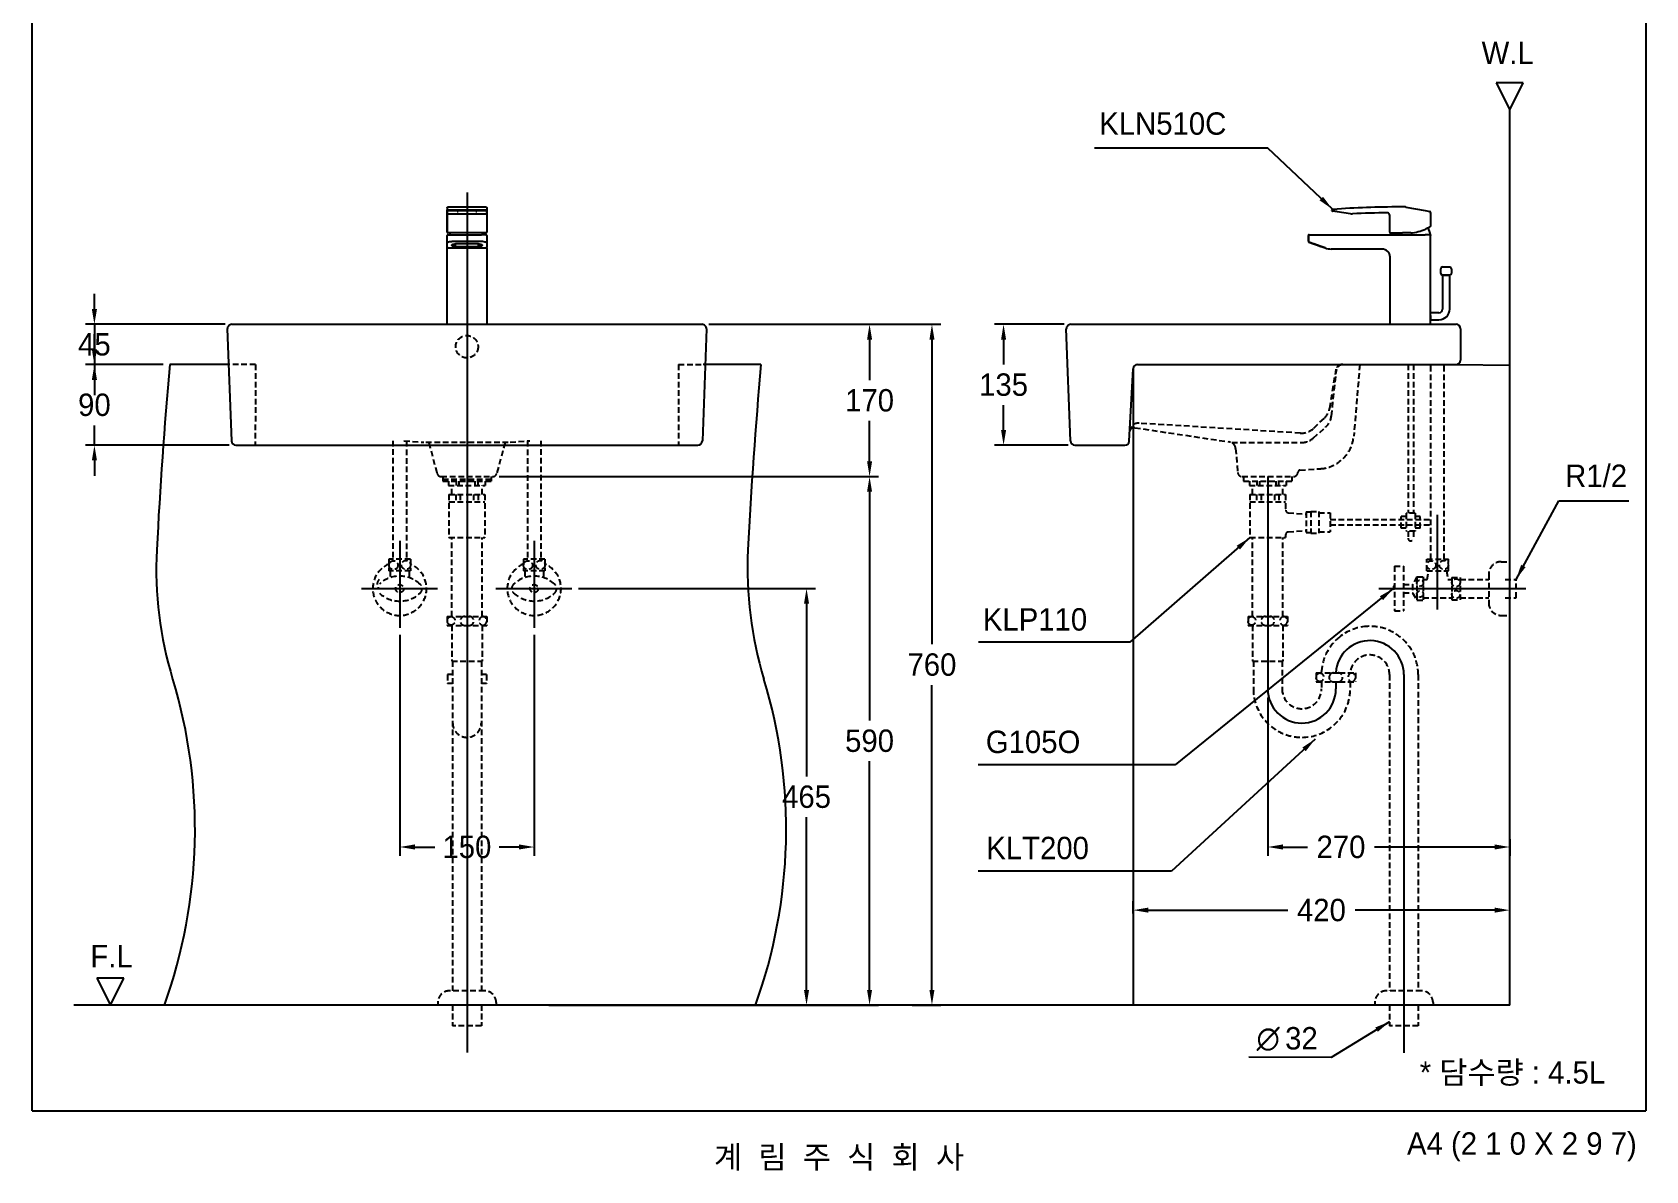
# Model space of a CAD drawing. Header units: millimetres. Extents: x 0 to 3800, y -67 to 2530.
# Drawn here: x 2000 to 3800, y -67 to 1204 of the extents above; entities that cross this region are included whole.
import ezdxf
from ezdxf.enums import TextEntityAlignment as Align
from ezdxf.lldxf.tags import DXFTag

# ---------------------------------------------------------------- set-up
doc = ezdxf.new("R2010")
doc.units = ezdxf.units.MM
doc.linetypes.add('DASHED2', pattern=[9.525, 6.35, -3.175])
for name, color, linetype in [('TEXT', 7, 'Continuous'), ('내부선 및 부속', 4, 'Continuous'), ('도각라인', 7, 'Continuous'), ('외형선', 3, 'Continuous'), ('점선', 6, 'DASHED2'), ('중심선', 1, 'DASHED'), ('치수선', 7, 'Continuous')]:
    doc.layers.add(name, color=color, linetype=linetype)
doc.styles.add('140911', font='HBATANG.TTF', dxfattribs={"height": 23})
doc.styles.add('____', font='')
doc.styles.add('타이틀', font='H2GTRM.TTF', dxfattribs={"height": 25})
doc.styles.get('____').set_extended_font_data('굴림')
tags = doc.linetypes.add('DASHDOT', pattern=[70, 31, -13, 13, -13]).pattern_tags.tags
tags[10:11] = [DXFTag(74, 4), DXFTag(75, 0), DXFTag(340, '0'), DXFTag(46, 0.0), DXFTag(50, 0.0), DXFTag(44, 0.0), DXFTag(45, 0.0)]
tags[8:9] = [DXFTag(74, 4), DXFTag(75, 0), DXFTag(340, '0'), DXFTag(46, 0.0), DXFTag(50, 0.0), DXFTag(44, 0.0), DXFTag(45, 0.0)]
tags[6:7] = [DXFTag(74, 4), DXFTag(75, 0), DXFTag(340, '0'), DXFTag(46, 0.0), DXFTag(50, 0.0), DXFTag(44, 0.0), DXFTag(45, 0.0)]
tags[4:5] = [DXFTag(74, 4), DXFTag(75, 0), DXFTag(340, '0'), DXFTag(46, 0.0), DXFTag(50, 0.0), DXFTag(44, 0.0), DXFTag(45, 0.0)]
tags = doc.linetypes.add('DASHED', pattern=[25.72, 12.86, -12.86]).pattern_tags.tags
tags[6:7] = [DXFTag(74, 4), DXFTag(75, 0), DXFTag(340, '0'), DXFTag(46, 0.0), DXFTag(50, 0.0), DXFTag(44, 0.0), DXFTag(45, 0.0)]
tags[4:5] = [DXFTag(74, 4), DXFTag(75, 0), DXFTag(340, '0'), DXFTag(46, 0.0), DXFTag(50, 0.0), DXFTag(44, 0.0), DXFTag(45, 0.0)]
doc.dimstyles.new('MSADIM', dxfattribs={"dimtxt": 33, "dimasz": 17, "dimexe": 10, "dimexo": 7.5, "dimgap": 10, "dimtad": 0, "dimtih": 1, "dimtoh": 1, "dimdec": 0, "dimzin": 1, "dimdsep": 46, "dimtxsty": '____', "dimcen": 11.25, "dimadec": 0, "dimazin": 0, "dimtfac": 1, "dimtdec": 0, "dimtix": 1, "dimtmove": 0, "dimatfit": 3, "dimfxl": 1, "dimtolj": 1, "dimtzin": 1, "dimarcsym": 0})

# ---------------------------------------------------------------- blocks, each defined once
blk = doc.blocks.new('*D28')
at = {"layer": '치수선', "color": 0, "linetype": 'Continuous', "lineweight": -2, "transparency": 16777216}
for p, q in [((2069.3, 895), (2069.3, 912)), ((2215.1, 878), (2059.3, 878)), ((2069.3, 878), (2069.3, 833)), ((2145.9, 833), (2059.3, 833)), ((2069.3, 816), (2069.3, 799))]:
    blk.add_line(p, q, dxfattribs=at)
at = {"layer": '치수선', "color": 0, "linetype": 'Continuous', "transparency": 16777216}
for points in [[(2066.5, 895), (2072.2, 895), (2069.3, 878)], [(2066.5, 816), (2072.2, 816), (2069.3, 833)]]:
    blk.add_solid(points, dxfattribs=at)
at = {"layer": '치수선', "color": 0, "linetype": 'Continuous', "transparency": 16777216, "insert": (2069.3, 855.5), "char_height": 25, "attachment_point": 5, "style": '____'}
blk.add_mtext('\\A1;45', dxfattribs=at)
blk = doc.blocks.new('*D29')
at = {"layer": '치수선', "color": 0, "linetype": 'Continuous', "lineweight": -2, "transparency": 16777216}
for p, q in [((2069.3, 850), (2069.3, 867)), ((2145.9, 833), (2059.3, 833)), ((2069.3, 833), (2069.3, 810.8)), ((2069.3, 743), (2069.3, 765.2)), ((2219.7, 743), (2059.3, 743)), ((2069.3, 726), (2069.3, 709))]:
    blk.add_line(p, q, dxfattribs=at)
at = {"layer": '치수선', "color": 0, "linetype": 'Continuous', "transparency": 16777216}
for points in [[(2066.5, 850), (2072.2, 850), (2069.3, 833)], [(2066.5, 726), (2072.2, 726), (2069.3, 743)]]:
    blk.add_solid(points, dxfattribs=at)
at = {"layer": '치수선', "color": 0, "linetype": 'Continuous', "transparency": 16777216, "insert": (2069.3, 788), "char_height": 25, "attachment_point": 5, "style": '____'}
blk.add_mtext('\\A1;90', dxfattribs=at)
blk = doc.blocks.new('*D30')
at = {"layer": '치수선', "color": 0, "linetype": 'Continuous', "lineweight": -2, "transparency": 16777216}
for p, q in [((2754.7, 878), (2944.1, 878)), ((2934.1, 861), (2934.1, 815.8)), ((2934.1, 725), (2934.1, 770.1)), ((2521, 708), (2944.1, 708))]:
    blk.add_line(p, q, dxfattribs=at)
at = {"layer": '치수선', "color": 0, "linetype": 'Continuous', "transparency": 16777216}
for points in [[(2931.3, 861), (2936.9, 861), (2934.1, 878)], [(2931.3, 725), (2936.9, 725), (2934.1, 708)]]:
    blk.add_solid(points, dxfattribs=at)
at = {"layer": '치수선', "color": 0, "linetype": 'Continuous', "transparency": 16777216, "insert": (2934.1, 793), "char_height": 25, "attachment_point": 5, "style": '____'}
blk.add_mtext('\\A1;170', dxfattribs=at)
blk = doc.blocks.new('*D31')
at = {"layer": '치수선', "color": 0, "linetype": 'Continuous', "lineweight": -2, "transparency": 16777216}
for p, q in [((2521, 708), (2944.1, 708)), ((2934.1, 691), (2934.1, 435.8)), ((2934.1, 135), (2934.1, 390.2)), ((2576.3, 118), (2944.1, 118))]:
    blk.add_line(p, q, dxfattribs=at)
at = {"layer": '치수선', "color": 0, "linetype": 'Continuous', "transparency": 16777216}
for points in [[(2931.3, 691), (2936.9, 691), (2934.1, 708)], [(2931.3, 135), (2936.9, 135), (2934.1, 118)]]:
    blk.add_solid(points, dxfattribs=at)
at = {"layer": '치수선', "color": 0, "linetype": 'Continuous', "transparency": 16777216, "insert": (2934.1, 413), "char_height": 25, "attachment_point": 5, "style": '____'}
blk.add_mtext('\\A1;590', dxfattribs=at)
blk = doc.blocks.new('*D32')
at = {"layer": '치수선', "color": 0, "linetype": 'Continuous', "lineweight": -2, "transparency": 16777216}
for p, q in [((2609.5, 583), (2873.8, 583)), ((2863.8, 566), (2863.8, 373.3)), ((2863.8, 135), (2863.8, 327.7)), ((2878.5, 118), (2853.8, 118))]:
    blk.add_line(p, q, dxfattribs=at)
at = {"layer": '치수선', "color": 0, "linetype": 'Continuous', "transparency": 16777216}
for points in [[(2860.9, 566), (2866.6, 566), (2863.8, 583)], [(2860.9, 135), (2866.6, 135), (2863.8, 118)]]:
    blk.add_solid(points, dxfattribs=at)
at = {"layer": '치수선', "color": 0, "linetype": 'Continuous', "transparency": 16777216, "insert": (2863.8, 350.5), "char_height": 25, "attachment_point": 5, "style": '____'}
blk.add_mtext('\\A1;465', dxfattribs=at)
blk = doc.blocks.new('*D33')
at = {"layer": '치수선', "color": 0, "linetype": 'Continuous', "lineweight": -2, "transparency": 16777216}
for p, q in [((2754.7, 878), (3013.7, 878)), ((3003.7, 861), (3003.7, 520.8)), ((3003.7, 135), (3003.7, 475.2)), ((2981.8, 118), (3013.7, 118))]:
    blk.add_line(p, q, dxfattribs=at)
at = {"layer": '치수선', "color": 0, "linetype": 'Continuous', "transparency": 16777216}
for points in [[(3000.9, 861), (3006.5, 861), (3003.7, 878)], [(3000.9, 135), (3006.5, 135), (3003.7, 118)]]:
    blk.add_solid(points, dxfattribs=at)
at = {"layer": '치수선', "color": 0, "linetype": 'Continuous', "transparency": 16777216, "insert": (3003.7, 498), "char_height": 25, "attachment_point": 5, "style": '____'}
blk.add_mtext('\\A1;760', dxfattribs=at)
blk = doc.blocks.new('*D34')
at = {"layer": '치수선', "color": 0, "linetype": 'Continuous', "lineweight": -2, "transparency": 16777216}
for p, q in [((3151.1, 878), (3073.6, 878)), ((3083.6, 861), (3083.6, 833.3)), ((3083.6, 760), (3083.6, 787.6)), ((3155.7, 743), (3073.6, 743))]:
    blk.add_line(p, q, dxfattribs=at)
at = {"layer": '치수선', "color": 0, "linetype": 'Continuous', "transparency": 16777216}
for points in [[(3080.8, 861), (3086.4, 861), (3083.6, 878)], [(3080.8, 760), (3086.4, 760), (3083.6, 743)]]:
    blk.add_solid(points, dxfattribs=at)
at = {"layer": '치수선', "color": 0, "linetype": 'Continuous', "transparency": 16777216, "insert": (3083.6, 810.5), "char_height": 25, "attachment_point": 5, "style": '____'}
blk.add_mtext('\\A1;135', dxfattribs=at)
blk = doc.blocks.new('*D35')
at = {"layer": '치수선', "color": 0, "linetype": 'Continuous', "lineweight": -2, "transparency": 16777216}
for p, q in [((2409.9, 531.5), (2409.9, 284.5)), ((2559.9, 531.5), (2559.9, 284.5)), ((2426.9, 294.5), (2449, 294.5)), ((2542.9, 294.5), (2520.9, 294.5))]:
    blk.add_line(p, q, dxfattribs=at)
at = {"layer": '치수선', "color": 0, "linetype": 'Continuous', "transparency": 16777216}
for points in [[(2426.9, 297.4), (2426.9, 291.7), (2409.9, 294.5)], [(2542.9, 297.4), (2542.9, 291.7), (2559.9, 294.5)]]:
    blk.add_solid(points, dxfattribs=at)
at = {"layer": '치수선', "color": 0, "linetype": 'Continuous', "transparency": 16777216, "insert": (2484.9, 294.5), "char_height": 25, "attachment_point": 5, "style": '____'}
blk.add_mtext('\\A1;150', dxfattribs=at)
blk = doc.blocks.new('*D36')
at = {"layer": '치수선', "color": 0, "linetype": 'Continuous', "lineweight": -2, "transparency": 16777216}
for p, q in [((3378.3, 461.5), (3378.3, 284.5)), ((3395.3, 294.5), (3422.7, 294.5)), ((3631.3, 294.5), (3497.3, 294.5)), ((3648.3, 303.2), (3648.3, 284.5))]:
    blk.add_line(p, q, dxfattribs=at)
at = {"layer": '치수선', "color": 0, "linetype": 'Continuous', "transparency": 16777216}
for points in [[(3395.3, 297.4), (3395.3, 291.7), (3378.3, 294.5)], [(3631.3, 297.4), (3631.3, 291.7), (3648.3, 294.5)]]:
    blk.add_solid(points, dxfattribs=at)
at = {"layer": '치수선', "color": 0, "linetype": 'Continuous', "transparency": 16777216, "insert": (3460, 294.5), "char_height": 25, "attachment_point": 5, "style": '____'}
blk.add_mtext('\\A1;270', dxfattribs=at)
blk = doc.blocks.new('*D37')
at = {"layer": '치수선', "color": 0, "linetype": 'Continuous', "lineweight": -2, "transparency": 16777216}
for p, q in [((3228.2, 220.4), (3228.2, 234)), ((3648.3, 220.4), (3648.3, 234)), ((3245.2, 224), (3400.6, 224)), ((3631.3, 224), (3475.9, 224))]:
    blk.add_line(p, q, dxfattribs=at)
at = {"layer": '치수선', "color": 0, "linetype": 'Continuous', "transparency": 16777216}
for points in [[(3245.2, 226.9), (3245.2, 221.2), (3228.2, 224)], [(3631.3, 226.9), (3631.3, 221.2), (3648.3, 224)]]:
    blk.add_solid(points, dxfattribs=at)
at = {"layer": '치수선', "color": 0, "linetype": 'Continuous', "transparency": 16777216, "insert": (3438.2, 224), "char_height": 25, "attachment_point": 5, "style": '____'}
blk.add_mtext('\\A1;420', dxfattribs=at)

msp = doc.modelspace()

# ---------------------------------------------------------------- linework, layer by layer
at = {"layer": '내부선 및 부속', "linetype": 'Continuous'}
for p, q in [((2464, 1009), (2506, 1009)), ((3532.3, 1008.8), (3554, 1005)), ((2463, 1008), (2463, 1005.7)), ((2463, 1008), (2463, 1007.8)), ((2463, 1007.8), (2463, 1004)), ((2463, 1004.5), (2463, 1005.7)), ((2463, 1002.4), (2463, 1004.5)), ((2463, 1004), (2463, 1003.2)), ((2463, 981), (2463, 1003.6)), ((2463, 1003.6), (2463, 1002.3)), ((2463, 1002), (2463, 1003.2)), ((2463, 1002.3), (2463, 1002.4)), ((2463, 1002), (2463, 985.1)), ((2464, 1001.4), (2506, 1001.4)), ((2501, 1005.3), (2469, 1005.3)), ((2469, 1005.3), (2469, 1005.2)), ((2469, 1005.2), (2501, 1005.2)), ((2475, 1004.8), (2474, 1004.8)), ((2474, 1004.8), (2474, 1004.2)), ((2474, 1004.2), (2474, 1003.9)), ((2474, 1003.9), (2475, 1003.9)), ((2475, 1003.9), (2475, 1004.8)), ((2475, 1004.2), (2475, 1004.8)), ((2475, 1003.9), (2475, 1004.2)), ((2495, 1004.8), (2495, 1004.2)), ((2496, 1004.8), (2495, 1004.8)), ((2495, 1004.2), (2495, 1003.9)), ((2495, 1003.9), (2496, 1003.9)), ((2496, 1003.9), (2495, 1003.9)), ((2496, 1004.2), (2496, 1004.8)), ((2496, 1003.9), (2496, 1004.8)), ((2496, 1003.9), (2496, 1004.2)), ((2496, 1003.9), (2496, 1003.9)), ((2501, 1005.2), (2501, 1005.3)), ((2506, 1001.3), (2506, 1001.4)), ((2507, 1008), (2507, 1005.7)), ((2507, 1005.7), (2507, 1004.5)), ((2507, 1004.5), (2507, 1002.4)), ((2507, 1003.6), (2507, 1003.6)), ((2507, 1003.6), (2507, 981)), ((2507, 1002.3), (2507, 1002.4)), ((3449.8, 1005.2), (3449.8, 1005.4)), ((3449.8, 1005.4), (3449.8, 1005.2)), ((3455.7, 1003.5), (3450.7, 1004.2)), ((3470.8, 1001.4), (3455.7, 1003.5)), ((3514.4, 981), (3514.4, 999.6)), ((3554, 1005), (3559, 1004.1)), ((3559.8, 1003.1), (3559.8, 1003)), ((3559.8, 1002), (3559.8, 1003)), ((3559.8, 1002), (3559.8, 987.6)), ((2463, 985.1), (2463, 981)), ((2463, 968.8), (2463, 977)), ((2463, 878), (2463, 977)), ((2464.4, 980), (2464, 980)), ((2464, 978), (2469, 978)), ((2505.6, 980), (2464.4, 980)), ((2469, 978), (2501, 978)), ((2506, 978), (2501, 978)), ((2506, 980), (2505.6, 980)), ((2507, 977), (2507, 968.8)), ((3423.6, 970.7), (3423.6, 977)), ((3423.6, 977), (3423.6, 970.7)), ((3424.6, 978), (3429.6, 978)), ((3429.6, 978), (3553.8, 978)), ((3515.4, 980), (3528.8, 980)), ((3515.9, 980), (3520.3, 980)), ((3530.8, 980), (3528.8, 980)), ((3537.8, 980), (3530.8, 980)), ((3558.8, 978), (3553.8, 978)), ((3558.8, 978), (3559.8, 978)), ((3559.8, 978), (3559.8, 977)), ((3559.8, 878), (3559.8, 977)), ((2463, 964.1), (2463, 968.8)), ((2463, 963), (2463, 964.1)), ((2463, 878), (2463, 963)), ((2464, 963.2), (2506, 963.2)), ((2469, 970.7), (2501, 970.7)), ((2498, 967.7), (2472, 967.7)), ((2472, 964.9), (2472, 967.7)), ((2472, 964.9), (2498, 964.9)), ((2498, 964.9), (2498, 967.7)), ((2507, 968.8), (2507, 964.1)), ((2507, 963), (2507, 964.1)), ((2507, 963), (2507, 963)), ((2507, 963), (2507, 878)), ((3429.3, 967.9), (3424.3, 969.7)), ((3424.3, 969.7), (3429.3, 967.9)), ((3429.3, 967.9), (3442.3, 963.2)), ((3442.3, 963.2), (3429.3, 967.9)), ((3429.9, 967.7), (3437.4, 964.9)), ((3437.4, 964.9), (3429.9, 967.7)), ((3505.8, 962), (3449.1, 962)), ((3514.8, 878), (3514.8, 953)), ((3571.3, 934.9), (3571.3, 940)), ((3573.3, 942), (3581.3, 942)), ((3583.3, 940), (3583.3, 934.9)), ((3577.3, 933), (3573.2, 933)), ((3573.3, 933), (3573.3, 895)), ((3573.3, 933), (3581.3, 933)), ((3579.6, 933), (3574.9, 933)), ((3581.3, 933), (3577.3, 933)), ((3581.3, 933), (3577.3, 933)), ((3581.3, 895), (3581.3, 933)), ((3559.8, 910), (3559.8, 915)), ((3559.8, 888), (3559.8, 910)), ((3569.3, 891), (3559.8, 891)), ((3559.8, 888), (3559.8, 883)), ((3559.8, 883), (3569.3, 883)), ((3228.2, 828.2), (3228.2, 118)), ((3588.4, 833), (3648.3, 832.4))]:
    msp.add_line(p, q, dxfattribs=at)
for centre, radius, start, end in [((3523.6, 9), 1000, 89.5936, 93.8863), ((3530.6, 999), 10, 80, 89.5936), ((2506, 1002.3), 1, 270, 0), ((3450.8, 1005.2), 1, 202.1993, 262.1993), ((3450.8, 1005.2), 1, 202.1993, 262.1993), ((3450.8, 1005.2), 1, 202.1993, 262.1993), ((3450.8, 1005.2), 1, 202.1993, 262.1993), ((3472.2, 1011.3), 10, 262.1993, 272.9349), ((3523.6, 9), 993.6, 90.6538, 92.9349), ((3511, 999.4), 3.34, 2.007, 69.3544), ((2464, 981), 1, 180, 270), ((2464, 977), 1, 90, 180), ((2464, 977), 1, 90, 180), ((2492.7, 972.9), 27.6, 165.1842, 169.4357), ((2478.4, 972.9), 27.6, 10.5643, 14.8158), ((2506, 981), 1, 270, 0), ((2506, 977), 1, 0, 90), ((3424.6, 977), 1, 90, 180), ((3424.6, 977), 1, 90, 180), ((3515.4, 981), 1, 180, 270), ((3547, 972.9), 27.6, 165.1842, 169.4357), ((3532.3, 1035.5), 55.8, 275.72, 293.156), ((3532.7, 972.9), 27.6, 10.5643, 27.3016), ((3449.1, 982), 20, 250, 270), ((3449.1, 982), 20, 250, 270), ((3505.8, 953), 9, 0, 90), ((3573.3, 940), 2, 90, 180), ((3581.3, 940), 1.92, 0, 90), ((3573.2, 934.9), 1.92, 180, 270), ((3581.3, 934.9), 1.92, 270, 0), ((3569.3, 895), 4, 270, 0), ((3569.3, 895), 12, 270, 0), ((7109.6, 381.1), 4976.7, 174.7903, 177.1769), ((7769.1, 381.1), 4976.7, 174.7903, 177.1769), ((2563.4, 605.3), 425.1, 177.1769, 196.87), ((3223, 605.3), 425.1, 177.1769, 196.87), ((1603.2, 314.1), 578.4, 340.1829, 16.87), ((2262.7, 314.1), 578.4, 340.1829, 16.87)]:
    msp.add_arc(centre, radius, start, end, dxfattribs=at)
for points, knots in [([(2463, 1008.1), (2463, 1008.2), (2463.1, 1008.3), (2463.1, 1008.4), (2463.2, 1008.6), (2463.5, 1008.8), (2463.7, 1009), (2463.9, 1009), (2464, 1009)], [0, 0, 0, 0, 0.097046, 0.215477, 0.366984, 0.6013, 0.806128, 1, 1, 1, 1]), ([(2506, 1009), (2506, 1009), (2506.2, 1009), (2506.4, 1009), (2506.6, 1008.8), (2506.8, 1008.7), (2506.9, 1008.5), (2507, 1008.3), (2507, 1008.2), (2507, 1008.1), (2507, 1008.1), (2507, 1008.1)], [0, 0, 0, 0, 0.020818, 0.239105, 0.419032, 0.574027, 0.708164, 0.821662, 0.913084, 0.980269, 1, 1, 1, 1]), ([(2469, 1005.3), (2468.6, 1005.3), (2467.9, 1005.4), (2467, 1005.4), (2466.4, 1005.4), (2465.8, 1005.4), (2465.1, 1005.4), (2464.5, 1005.5), (2464, 1005.5), (2463.8, 1005.5), (2463.7, 1005.5), (2463.4, 1005.6), (2463.1, 1005.6), (2463, 1005.7), (2463, 1005.7)], [0, 0, 0, 0, 0.142857, 0.214286, 0.285714, 0.357143, 0.428571, 0.571429, 0.642857, 0.678571, 0.696429, 0.714286, 0.857143, 1, 1, 1, 1]), ([(2463, 1004.5), (2463, 1004.6), (2463.4, 1004.8), (2465.2, 1005), (2467.2, 1005.1), (2468.6, 1005.2), (2469, 1005.2)], [0, 0, 0, 0, 0.285714, 0.571429, 0.857143, 1, 1, 1, 1]), ([(2506.9, 1005.6), (2506.9, 1005.6), (2506.8, 1005.6), (2506.5, 1005.6), (2505.8, 1005.5), (2505, 1005.4), (2504.2, 1005.4), (2503.4, 1005.4), (2502.4, 1005.4), (2501.5, 1005.3), (2501, 1005.3)], [0, 0, 0, 0, 0.022938, 0.185782, 0.348626, 0.511469, 0.592891, 0.674313, 0.837156, 1, 1, 1, 1]), ([(2501, 1005.2), (2501.9, 1005.2), (2503.7, 1005.1), (2505.9, 1004.9), (2506.7, 1004.7), (2506.9, 1004.6), (2506.9, 1004.6)], [0, 0, 0, 0, 0.32589, 0.651781, 0.977671, 1, 1, 1, 1]), ([(3450.8, 1006.3), (3450.6, 1006.3), (3450.4, 1006.3), (3450.2, 1006.1), (3450, 1005.9), (3449.9, 1005.7), (3449.8, 1005.5), (3449.8, 1005.4)], [0, 0, 0, 0, 0.285714, 0.428571, 0.571429, 0.785714, 1, 1, 1, 1]), ([(3450.8, 1006.3), (3450.8, 1006.3), (3450.9, 1006.4), (3451.2, 1006.4), (3451.5, 1006.4), (3452, 1006.4), (3452.6, 1006.5), (3453.6, 1006.6), (3454.7, 1006.6), (3455.4, 1006.7), (3455.8, 1006.7)], [0, 0, 0, 0, 0.142857, 0.285714, 0.357143, 0.428571, 0.571429, 0.714286, 0.857143, 1, 1, 1, 1]), ([(3559.2, 986.6), (3559.2, 986.6), (3559.1, 986.6), (3558.9, 986.4), (3558.5, 986.2), (3558.1, 986), (3557.8, 985.9), (3557.4, 985.6), (3556.9, 985.4), (3556.2, 985.1), (3555.6, 984.8), (3555, 984.5), (3554.8, 984.4), (3554.7, 984.4)], [0, 0, 0, 0, 0.022972, 0.19686, 0.283804, 0.370748, 0.457692, 0.5229, 0.63158, 0.718524, 0.892412, 0.935884, 1, 1, 1, 1]), ([(3558.8, 986.4), (3558.8, 986.4), (3558.8, 986.4), (3558.8, 986.4), (3558.7, 986.3), (3558.6, 986.3), (3558.6, 986.3), (3558.5, 986.2), (3558.5, 986.2), (3558.4, 986.2), (3558.4, 986.2), (3558.3, 986.1), (3558.3, 986.1), (3558.2, 986.1), (3558.2, 986.1), (3558, 986), (3558, 986), (3557.8, 985.9), (3557.7, 985.8), (3557.6, 985.8), (3557.5, 985.7), (3557.3, 985.6), (3557.3, 985.6), (3557.2, 985.6), (3557.2, 985.6), (3557.2, 985.6)], [0, 0, 0, 0, 0.147203, 0.147203, 0.295653, 0.295653, 0.37051, 0.37051, 0.483564, 0.483564, 0.521467, 0.521467, 0.597561, 0.597561, 0.635788, 0.635788, 0.751471, 0.751471, 0.829397, 0.829397, 0.947331, 0.947331, 0.986892, 0.986892, 1, 1, 1, 1]), ([(3559.7, 987.5), (3559.7, 987.4), (3559.7, 987.2), (3559.6, 987), (3559.4, 986.8), (3559.3, 986.7), (3559.2, 986.6)], [0, 0, 0, 0, 0.250001, 0.499999, 0.749998, 1, 1, 1, 1]), ([(3559.7, 987.5), (3559.7, 987.5), (3559.8, 987.5), (3559.8, 987.6), (3559.8, 987.6)], [0, 0, 0, 0, 0.15708, 1, 1, 1, 1]), ([(2463, 968.8), (2463, 969.1), (2463.4, 969.7), (2465.2, 970.3), (2467.2, 970.6), (2468.6, 970.7), (2469, 970.7)], [0, 0, 0, 0, 0.285714, 0.571429, 0.857143, 1, 1, 1, 1]), ([(2463, 963), (2463, 963), (2463, 963), (2463, 962.9), (2463, 962.8), (2463.1, 962.7)], [0, 0, 0, 0, 0.003909, 0.003909, 1, 1, 1, 1]), ([(2501, 970.7), (2501.9, 970.7), (2503.7, 970.5), (2505.9, 970), (2506.7, 969.5), (2506.9, 969.2), (2506.9, 969.2)], [0, 0, 0, 0, 0.326484, 0.652968, 0.979452, 1, 1, 1, 1]), ([(2507, 962.8), (2507, 962.8), (2507, 962.7), (2507, 962.7), (2507, 962.7)], [0, 0, 0, 0, 0.705199, 1, 1, 1, 1]), ([(3423.6, 970.7), (3423.6, 970.6), (3423.6, 970.4), (3423.7, 970.2), (3423.8, 970), (3424, 969.9), (3424.1, 969.8), (3424.3, 969.7)], [0, 0, 0, 0, 0.214286, 0.428571, 0.571429, 0.714286, 1, 1, 1, 1])]:
    msp.add_open_spline(points, degree=3, knots=knots, dxfattribs=at)
for points in [[(2464, 1001.4), (2463, 1001.4), (2463, 1002.4)], [(2507, 1002.4), (2507, 1001.4), (2506, 1001.4)], [(2464, 963.2), (2463, 963.2), (2463, 964.1)], [(2507, 964.1), (2507, 963.2), (2506, 963.2)]]:
    msp.add_rational_spline(points, [1, 0.707106781056, 1], degree=2, dxfattribs=at)
for points, degree in [([(2506.5, 1001.5), (2506.5, 1001.4), (2506.5, 1001.3), (2506.5, 1001.3)], 3), ([(2506.6, 1001.5), (2506.6, 1001.4), (2506.6, 1001.4), (2506.5, 1001.3)], 3), ([(2507, 1005.9), (2507, 1005.8), (2506.9, 1005.6)], 2), ([(2507, 1005.7), (2507, 1005.7), (2507, 1005.7), (2506.9, 1005.6)], 3), ([(2506.9, 1004.6), (2507, 1004.4), (2507, 1004.3)], 2), ([(2506.9, 1004.6), (2507, 1004.6), (2507, 1004.5), (2507, 1004.5)], 3), ([(2507, 1005.9), (2507, 1005.8), (2507, 1005.8), (2507, 1005.7)], 3), ([(2507, 1004.5), (2507, 1004.4), (2507, 1004.3), (2507, 1004.3)], 3), ([(3450.8, 1006.3), (3450.3, 1006.3), (3449.8, 1005.9), (3449.8, 1005.4)], 3), ([(3449.8, 1005.2), (3449.8, 1004.7), (3450.2, 1004.2), (3450.7, 1004.2)], 3), ([(3450.5, 1006.3), (3450.5, 1006.3), (3450.6, 1006.3), (3450.6, 1006.3)], 3), ([(3554, 1005), (3554, 1005), (3554, 1005), (3554, 1005)], 3), ([(3559.8, 1003.1), (3559.8, 1003.6), (3559.5, 1004), (3559, 1004.1)], 3), ([(3554.7, 984.4), (3554.5, 984.3), (3554.2, 984.2)], 2), ([(3554.2, 984.2), (3554.2, 984.2), (3554.2, 984.2), (3554.2, 984.2)], 3), ([(2506.9, 969.2), (2507, 969.1), (2507, 969), (2507, 968.8)], 3), ([(2506.9, 969.2), (2507, 968.9), (2507, 968.7)], 2), ([(2507, 968.8), (2507, 968.8), (2507, 968.7), (2507, 968.7)], 3), ([(3423.6, 970.7), (3423.6, 970.3), (3423.9, 969.9), (3424.3, 969.7)], 3)]:
    msp.add_open_spline(points, degree=degree, dxfattribs=at)
for points in [[(2472, 964.9), (2468, 964.9), (2468, 966.3), (2468, 967.7), (2472, 967.7)], [(2498, 967.7), (2502, 967.7), (2502, 966.3), (2502, 964.9), (2498, 964.9)]]:
    msp.add_rational_spline(points, [1, 0.707106781056, 1, 0.707106781056, 1], degree=2, knots=[0, 0, 0, 0.5, 0.5, 1, 1, 1], dxfattribs=at)
at = {"layer": '도각라인'}
for p, q in [((2000, 0), (2000, 2530)), ((3800, 2530), (3800, 0)), ((2000, 0), (3800, 0))]:
    msp.add_line(p, q, dxfattribs=at)
at = {"layer": '외형선', "linetype": 'Continuous'}
for p, q in [((3663.3, 1147.5), (3633.3, 1147.5)), ((3633.3, 1147.5), (3648.3, 1117.5)), ((3648.3, 1117.5), (3663.3, 1147.5)), ((3648.3, 118), (3648.3, 1117.5)), ((2217.6, 872.8), (2222.2, 747.8)), ((2222.6, 878), (2747.2, 878)), ((2752.2, 872.8), (2747.6, 747.8)), ((3158.2, 747.8), (3153.6, 872.8)), ((3158.6, 878), (3588.4, 878)), ((3593.4, 873), (3593.4, 838)), ((2219.9, 833), (2153.4, 833)), ((2812.9, 833), (2748.3, 833)), ((3223.7, 747.7), (3228.2, 828.2)), ((3233.1, 833), (3588.4, 833)), ((2227.2, 743), (2742.6, 743)), ((3163.2, 743), (3218.7, 743)), ((2102.1, 148), (2072.1, 148)), ((2072.1, 148), (2087.1, 118)), ((2087.1, 118), (2102.1, 148)), ((3648.3, 118), (2046.5, 118))]:
    msp.add_line(p, q, dxfattribs=at)
for centre, start, end in [((2222.6, 873), 90, 182.1211), ((2747.2, 873), 357.8789, 90), ((3158.6, 873), 90, 182.1211), ((3588.4, 873), 0, 90), ((3233.1, 828), 90, 176.8202), ((3588.4, 838), 270, 0), ((2227.2, 748), 182.1211, 270), ((2742.6, 748), 270, 357.8789), ((3163.2, 748), 182.1211, 270), ((3218.7, 748), 270, 356.8202)]:
    msp.add_arc(centre, 5, start, end, dxfattribs=at)
at = {"layer": '점선'}
for p, q in [((2249, 833), (2219.2, 833)), ((2249, 833), (2248.8, 743.4)), ((2721, 833), (2721, 743)), ((2721, 833), (2750.8, 833)), ((3481, 833), (3474.3, 753.3)), ((3534.8, 833), (3534.8, 667)), ((3540.8, 833), (3540.8, 667)), ((3560.3, 615.7), (3560.3, 833)), ((3575.3, 615.7), (3575.3, 833)), ((3447.5, 784.5), (3454.7, 827.9)), ((3449.3, 775.6), (3455.1, 826.8)), ((3230, 762.6), (3335.7, 746.7)), ((3414.7, 756.5), (3234.9, 767.6)), ((3429.1, 751), (3442.6, 762.9)), ((3429.7, 762), (3441.6, 773.4)), ((2402.4, 748), (2402.4, 615.7)), ((2414.7, 748), (2436.7, 746.4)), ((2417.4, 747.8), (2417.4, 615.7)), ((2531.1, 746), (2438.7, 746)), ((2442.4, 746), (2451.5, 711.7)), ((2527.4, 746), (2518.3, 711.7)), ((2533.1, 746.4), (2555.1, 748)), ((2552.4, 747.8), (2552.4, 615.7)), ((2567.4, 748), (2567.4, 615.7)), ((3338.2, 746), (3415.9, 746)), ((3342.5, 739.5), (3344.8, 712.5)), ((2456.3, 708), (2513.5, 708)), ((2457.9, 708), (2457.9, 703)), ((2457.9, 705), (2511.9, 705)), ((2457.9, 703), (2511.9, 703)), ((2464.4, 703), (2464.4, 698)), ((2472.9, 703), (2472.9, 698)), ((2475.9, 703), (2475.9, 698)), ((2493.9, 703), (2493.9, 698)), ((2496.9, 703), (2496.9, 698)), ((2505.4, 703), (2505.4, 698)), ((2511.9, 708), (2511.9, 703)), ((3349.8, 708), (3407, 708)), ((3349.8, 708), (3378.3, 708)), ((3351.3, 708), (3351.3, 703)), ((3351.3, 703), (3405.3, 703)), ((3357.8, 703), (3357.8, 698)), ((3366.3, 703), (3366.3, 698)), ((3369.3, 703), (3369.3, 698)), ((3387.3, 703), (3387.3, 698)), ((3390.3, 703), (3390.3, 698)), ((3398.8, 703), (3398.8, 698)), ((3405.3, 708), (3405.3, 703)), ((3411.9, 711.7), (3412.4, 713.7)), ((3414.2, 715.2), (3437.1, 716.8)), ((2464.4, 698), (2505.4, 698)), ((2464.9, 688), (2464.9, 640)), ((2464.9, 688), (2504.9, 688)), ((2467.9, 688), (2467.9, 698)), ((2472.4, 688), (2472.4, 680)), ((2477.4, 688), (2477.4, 680)), ((2492.4, 688), (2492.4, 680)), ((2497.4, 688), (2497.4, 680)), ((2501.9, 688), (2501.9, 698)), ((2504.9, 688), (2504.9, 640)), ((3357.8, 698), (3398.8, 698)), ((3358.3, 688), (3358.3, 640)), ((3358.3, 688), (3398.3, 688)), ((3361.3, 688), (3361.3, 698)), ((3365.8, 688), (3365.8, 680)), ((3370.8, 688), (3370.8, 680)), ((3385.8, 688), (3385.8, 680)), ((3390.8, 688), (3390.8, 680)), ((3395.3, 688), (3395.3, 698)), ((3398.3, 688), (3398.3, 670.7)), ((2464.9, 680), (2504.9, 680)), ((3358.3, 680), (3398.3, 680)), ((3401, 667.7), (3421.3, 666)), ((3421.3, 668.5), (3421.3, 645.5)), ((3421.3, 668.5), (3426.3, 668.5)), ((3426.3, 669), (3426.3, 645)), ((3426.3, 669), (3435.3, 669)), ((3435.3, 669), (3435.3, 645)), ((3435.3, 667.7), (3447.8, 667.7)), ((3447.8, 667.7), (3447.8, 646.2)), ((3542.8, 667), (3532.8, 667)), ((3532.8, 667), (3532.8, 647)), ((3542.8, 667), (3542.8, 647)), ((3447.8, 660), (3560.3, 660)), ((3447.8, 654), (3560.3, 654)), ((3527.3, 650.5), (3527.3, 663.5)), ((3532.8, 663.5), (3527.3, 663.5)), ((3532.8, 650.5), (3527.3, 650.5)), ((3548.3, 663.5), (3542.8, 663.5)), ((3548.3, 650.5), (3542.8, 650.5)), ((3548.3, 650.5), (3548.3, 663.5)), ((2464.9, 640), (2504.9, 640)), ((2467.9, 551.9), (2467.9, 640)), ((2501.9, 551.9), (2501.9, 640)), ((3358.3, 640), (3398.3, 640)), ((3361.3, 551.9), (3361.3, 640)), ((3395.3, 551.9), (3395.3, 640)), ((3398.3, 643.2), (3398.3, 640)), ((3401, 646.2), (3421.3, 648)), ((3421.3, 645.5), (3426.3, 645.5)), ((3426.3, 645), (3435.3, 645)), ((3435.3, 646.2), (3447.8, 646.2)), ((3542.8, 647), (3532.8, 647)), ((3534.8, 647), (3534.8, 639.3)), ((3540.8, 647), (3540.8, 639.3)), ((2397.9, 615.7), (2397.9, 602.7)), ((2421.9, 615.7), (2397.9, 615.7)), ((2421.9, 615.7), (2421.9, 602.7)), ((2547.9, 615.7), (2547.9, 602.7)), ((2571.9, 615.7), (2547.9, 615.7)), ((2571.9, 615.7), (2571.9, 602.7)), ((3555.8, 615.7), (3579.8, 615.7)), ((3555.8, 602.7), (3555.8, 615.7)), ((3579.8, 602.7), (3579.8, 615.7)), ((3638.8, 613), (3648.3, 613)), ((2421.9, 602.7), (2397.9, 602.7)), ((2399.4, 602.7), (2399.4, 595.3)), ((2420.4, 602.7), (2420.4, 595.3)), ((2571.9, 602.7), (2547.9, 602.7)), ((2549.4, 602.7), (2549.4, 595.3)), ((2570.4, 602.7), (2570.4, 595.3)), ((3519.8, 608), (3519.8, 558)), ((3519.8, 608), (3529.8, 608)), ((3529.8, 608), (3529.8, 558)), ((3544.8, 596), (3539.8, 587.7)), ((3544.8, 596), (3551.8, 596)), ((3544.8, 596), (3544.8, 570)), ((3551.8, 596), (3551.8, 570)), ((3555.8, 602.7), (3579.8, 602.7)), ((3556.3, 593.2), (3557.8, 602.7)), ((3577.8, 602.7), (3579.3, 593.2)), ((3583.8, 595.5), (3583.8, 570.5)), ((3583.8, 595.5), (3592.8, 595.5)), ((3592.8, 595.5), (3592.8, 570.5)), ((3624.8, 599), (3624.8, 567)), ((3529.8, 587.7), (3539.8, 587.7)), ((3529.8, 578.2), (3539.8, 578.2)), ((3539.8, 587.7), (3539.8, 578.2)), ((3539.8, 578.2), (3544.8, 570)), ((3551.8, 593.2), (3556.3, 593.2)), ((3579.3, 593.2), (3583.8, 593.2)), ((3592.8, 593.2), (3624.8, 593.2)), ((3643.3, 593.2), (3655.3, 593.2)), ((3655.3, 572.7), (3655.3, 593.2)), ((3544.8, 570), (3551.8, 570)), ((3551.8, 572.7), (3583.8, 572.7)), ((3583.8, 570.5), (3592.8, 570.5)), ((3592.8, 572.7), (3624.8, 572.7)), ((3643.3, 572.7), (3655.3, 572.7)), ((2463, 551.9), (2507, 551.9)), ((2463, 551.9), (2463, 541.9)), ((2463, 541.9), (2507, 541.9)), ((2468, 541.9), (2468, 501.9)), ((2502, 541.9), (2502, 501.9)), ((2507, 551.9), (2507, 541.9)), ((3356.3, 551.9), (3400.3, 551.9)), ((3356.3, 551.9), (3356.3, 541.9)), ((3356.3, 541.9), (3400.3, 541.9)), ((3361.3, 541.9), (3361.3, 501.9)), ((3395.3, 541.9), (3395.3, 501.9)), ((3400.3, 551.9), (3400.3, 541.9)), ((3519.8, 558), (3529.8, 558)), ((3638.8, 553), (3648.3, 553)), ((2463.3, 486.9), (2463.3, 476.9)), ((2469, 486.9), (2463.3, 486.9)), ((2468, 501.9), (2502, 501.9)), ((2469, 501.9), (2469, 134)), ((2501, 501.9), (2501, 134)), ((2506.8, 486.9), (2501, 486.9)), ((2506.8, 486.9), (2506.8, 476.9)), ((3361.3, 501.9), (3395.3, 501.9)), ((3362.3, 501.9), (3362.3, 470.9)), ((3394.3, 501.9), (3394.3, 470.9)), ((3432.3, 488.9), (3458.3, 488.9)), ((3432.3, 488.9), (3432.3, 478.9)), ((3438.3, 488.9), (3438.3, 490.1)), ((3458.3, 488.9), (3476.3, 488.9)), ((3476.3, 488.9), (3476.3, 478.9)), ((3514.2, 486.9), (3514.2, 134)), ((3546.2, 486.9), (3546.2, 134)), ((2469, 476.9), (2463.3, 476.9)), ((2506.8, 476.9), (2501, 476.9)), ((3432.3, 478.9), (3458.3, 478.9)), ((3438.3, 478.9), (3438.3, 470.9)), ((3458.3, 478.9), (3476.3, 478.9)), ((3470.3, 478.9), (3470.3, 470.9)), ((2504.5, 134), (2465.5, 134)), ((3549.7, 134), (3510.7, 134)), ((2452.5, 121), (2452.5, 118)), ((2469, 118), (2469, 95)), ((2501, 118), (2501, 118)), ((2501, 118), (2501, 95)), ((2517.5, 121), (2517.5, 118)), ((3497.7, 121), (3497.7, 118)), ((3514.2, 117.9), (3514.2, 94.9)), ((3546.2, 118), (3546.2, 118)), ((3546.2, 117.9), (3546.2, 94.9)), ((3562.7, 121), (3562.7, 118)), ((2501, 95), (2469, 95)), ((3546.2, 94.9), (3514.2, 94.9))]:
    msp.add_line(p, q, dxfattribs=at)
at = {"layer": '점선', "flags": 128}
for points in [[(2467.3, 542, -0.859727), (2467.3, 551.9)], [(2467.3, 551.9, -0.859727), (2467.3, 542)], [(3360.5, 542, -0.859727), (3360.5, 551.9)], [(3360.5, 551.9, -0.859727), (3360.5, 542)], [(3436.5, 479, -0.859727), (3436.5, 488.9)], [(3436.5, 488.9, -0.859727), (3436.5, 479)]]:
    msp.add_lwpolyline(points, format="xyb", dxfattribs=at)
at = {"layer": '점선'}
for centre, radius in [((2484.9, 853), 12.5), ((2484.9, 853), 12.5), ((2403, 609.1), 5), ((2416.9, 609.4), 5), ((2553, 609.1), 5), ((2566.9, 609.4), 5), ((3560.8, 609.1), 5), ((3574.8, 609.4), 5), ((2409.9, 583), 4.5), ((2559.9, 583), 4.5), ((3548.3, 589), 3.5), ((3548.3, 577), 3.5), ((3588.3, 589.5), 4.5), ((3588.3, 576.5), 4.5)]:
    msp.add_circle(centre, radius, dxfattribs=at)
for centre, radius, start, end in [((3460.6, 827), 6, 90, 170.6203), ((3462, 826), 7, 90, 173.5521), ((3427.8, 787.8), 20, 313.727, 350.6204), ((3429.4, 777.9), 20, 311.3478, 353.5521), ((3229.2, 757.6), 5, 81.4982, 176.8202), ((3234.2, 757.7), 10, 86.4559, 176.8202), ((3415.9, 776.5), 20, 266.4559, 313.727), ((3334.5, 738.8), 8, 4.8672, 81.4982), ((3415.9, 766), 20, 270, 311.3478), ((3434.4, 756.7), 40, 273.8408, 355.1714), ((2456.3, 713), 5, 194.8207, 270), ((2456.3, 713), 5, 194.8207, 270), ((2456.3, 713), 5, 194.8207, 270), ((2513.5, 713), 5, 270, 345.1793), ((2513.5, 713), 5, 270, 345.1793), ((2513.5, 713), 5, 270, 345.1793), ((3349.8, 713), 5, 184.8672, 269.9995), ((3407, 713), 5, 270.0007, 345.6157), ((3414.3, 713.2), 2, 93.8405, 165.6169), ((3401.3, 670.7), 3, 180, 265.0303), ((3401.3, 643.2), 3, 94.9697, 180), ((3537.8, 639.3), 3, 180, 0), ((3638.8, 599), 14, 90, 180), ((2409.9, 583), 30, 113.5781, 66.4217), ((2409.9, 563.3), 33.6, 47.499, 132.501), ((2559.9, 583), 30, 113.5781, 66.4217), ((2559.9, 563.3), 33.6, 47.499, 132.501), ((2391.8, 588), 7, 132.501, 227.499), ((2409.9, 602.6), 33.6, 227.499, 312.501), ((2427.9, 583), 7, 312.501, 47.499), ((2541.9, 583), 7, 132.501, 227.499), ((2559.9, 602.6), 33.6, 227.499, 312.501), ((2577.9, 583), 7, 312.501, 47.499), ((3526.2, 583), 7.84, 144.9654, 215.0346), ((3638.8, 567), 14, 180, 270), ((2482.5, 546.9), 5, 90, 270), ((2487.5, 546.9), 5, 270, 90), ((2503.5, 546.9), 5, 98.6269, 261.3731), ((2502, 546.9), 5, 278.6269, 81.3731), ((3375.8, 546.9), 5, 90, 270), ((3380.8, 546.9), 5, 270, 90), ((3396.8, 546.9), 5, 98.6269, 261.3731), ((3395.3, 546.9), 5, 278.6269, 81.3731), ((3492.2, 486.9), 54, 94.1511, 128.8985), ((3492.2, 486.9), 54, 0, 94.1511), ((3492.2, 486.9), 54, 128.8985, 176.6714), ((3492.2, 486.9), 22, 100.2345, 174.7841), ((3492.2, 486.9), 22, 0, 100.2345), ((3451.8, 483.9), 5, 134.3525, 225.6475), ((3451.8, 483.9), 5, 90, 134.3525), ((3456.8, 483.9), 5, 72.5424, 90), ((3456.8, 483.9), 5, 287.4559, 72.5441), ((3472.8, 483.9), 5, 98.6269, 261.3731), ((3471.3, 483.9), 5, 278.6269, 81.3731), ((3416.3, 470.9), 54, 180, 321.0576), ((3416.3, 470.9), 22, 180, 0), ((3451.8, 483.9), 5, 225.6475, 270), ((3451.8, 483.9), 5, 269.9983, 270), ((3456.8, 483.9), 5, 270, 287.4576), ((3456.8, 483.9), 5, 270, 270.0017), ((3416.3, 470.9), 54, 321.0576, 0), ((2485, 432.9), 16, 180, 0), ((2465.5, 121), 13, 90, 180), ((2504.5, 121), 13, 0, 90), ((3510.7, 121), 13, 90, 180), ((3549.7, 121), 13, 0, 90)]:
    msp.add_arc(centre, radius, start, end, dxfattribs=at)
at = {"layer": '중심선', "linetype": 'DASHDOT'}
for p, q in [((2485, 1025.3), (2485, 65)), ((3378.3, 708), (3378.3, 469)), ((3567.8, 559.7), (3567.8, 665.3)), ((2409.9, 636.4), (2409.9, 539)), ((2559.9, 636.4), (2559.9, 539)), ((2367.3, 583), (2452, 583)), ((2517.3, 583), (2602, 583)), ((3502.3, 583), (3666.4, 583)), ((3530.2, 486.9), (3530.2, 64.9)), ((3454.3, 478.9), (3454.3, 470.9))]:
    msp.add_line(p, q, dxfattribs=at)
for centre, start, end in [((3492.2, 486.9), 0, 176.6714), ((3416.3, 470.9), 180, 0)]:
    msp.add_arc(centre, 38, start, end, dxfattribs=at)

# ---------------------------------------------------------------- texts
at = {"layer": 'TEXT', "style": '타이틀'}
for s, p in [('W.L', (3646, 1181)), ('F.L', (2088.5, 172.7))]:
    msp.add_text(s, height=25, dxfattribs=at).set_placement(p, align=Align.MIDDLE)
for s, p in [('* 담수량 : 4.5L', (3651.3, 42.9)), ('계  림  주  식  회  사', (2900, -51.7))]:
    msp.add_text(s, height=25, dxfattribs=at).set_placement(p, align=Align.MIDDLE_CENTER)
msp.add_text('A4 (2 1 0 X 2 9 7)', height=25, dxfattribs=at).set_placement((3790, -36.5), align=Align.MIDDLE_RIGHT)
at = {"layer": 'TEXT', "char_height": 25, "width": 380.447, "attachment_point": 1, "line_spacing_factor": 0.963855, "style": '타이틀'}
for s, insert in [('\\A1;KLN510C', (3190.3, 1114.6)), ('\\A1;KLP110', (3060.5, 561.1)), ('\\A1;G105O', (3063.8, 424.4)), ('\\A1;KLT200', (3064.3, 305.9))]:
    msp.add_mtext(s, dxfattribs=dict(at, insert=insert))
at = {"layer": '치수선'}
for s, style, p in [('∅', '140911', (3365.8, 68.4)), ('32', '타이틀', (3397.7, 68.5))]:
    msp.add_text(s, height=25, dxfattribs=dict(at, style=style)).set_placement(p)
at = {"layer": '치수선', "linetype": 'Continuous', "insert": (3710.1, 721.4), "char_height": 25, "width": 380.447, "attachment_point": 1, "line_spacing_factor": 0.963855, "style": '타이틀'}
msp.add_mtext('\\A1;R1/2', dxfattribs=at)

# ---------------------------------------------------------------- dimensions: what is measured, and where the dimension line sits
at = {"layer": '치수선', "linetype": 'Continuous'}
for base, p1, p2, picture, middle in [((2069.3, 833), (2222.6, 878), (2153.4, 833), '*D28', (2069.3, 855.5)), ((2069.3, 743), (2153.4, 833), (2227.2, 743), '*D29', (2069.3, 788)), ((2934.1, 708), (2747.2, 878), (2513.5, 708), '*D30', (2934.1, 793)), ((2934.1, 118), (2513.5, 708), (2568.8, 118), '*D31', (2934.1, 413))]:
    dim = msp.add_linear_dim(base=base, p1=p1, p2=p2, angle=90, dimstyle='MSADIM', override={"dimtxt": 25}, dxfattribs=at)
    dim.commit()
    dim.dimension.update_dxf_attribs({"geometry": picture, "text_midpoint": middle})
for base, p1, p2, picture, middle in [((3003.7, 118), (2747.2, 878), (2974.3, 118), '*D33', (3003.7, 498)), ((3083.6, 743), (3158.6, 878), (3163.2, 743), '*D34', (3083.6, 810.5)), ((2863.8, 118), (2602, 583), (2886, 118), '*D32', (2863.8, 350.5))]:
    dim = msp.add_linear_dim(base=base, p1=p1, p2=p2, angle=90, dimstyle='MSADIM', override={"dimtxt": 25}, dxfattribs=at)
    dim.commit()
    dim.dimension.update_dxf_attribs({"geometry": picture, "text_midpoint": middle, "dimtype": 160})
for base, p1, p2, picture, middle in [((2559.9, 294.5), (2409.9, 539), (2559.9, 539), '*D35', (2484.9, 294.5)), ((3648.3, 294.5), (3378.3, 469), (3648.3, 310.7), '*D36', (3460, 294.5)), ((3648.3, 224), (3228.2, 212.9), (3648.3, 212.9), '*D37', (3438.2, 224))]:
    dim = msp.add_linear_dim(base=base, p1=p1, p2=p2, dimstyle='MSADIM', override={"dimtxt": 25}, dxfattribs=at)
    dim.commit()
    dim.dimension.update_dxf_attribs({"geometry": picture, "text_midpoint": middle, "dimtype": 160})

# ---------------------------------------------------------------- leaders
for points in [[(3450.4, 1006.7), (3378.5, 1074.5), (3185, 1074.5)], [(3655.3, 593.3), (3703.1, 680.9), (3781.1, 680.9)], [(3358.3, 639.9), (3224.6, 523.1), (3055.5, 523.1)], [(3518.4, 583), (3275.2, 386.4), (3055.3, 386.3)], [(3431.3, 415), (3270.9, 267.6), (3055.3, 267.6)]]:
    msp.add_leader(points, dimstyle='MSADIM', override={"dimtxt": 25}, dxfattribs=at)
at = {"layer": '치수선'}
msp.add_leader([(3514.2, 99.5), (3448.9, 59.7), (3357.2, 59.8)], dimstyle='MSADIM', dxfattribs=at)

doc.saveas('drawing.dxf')
